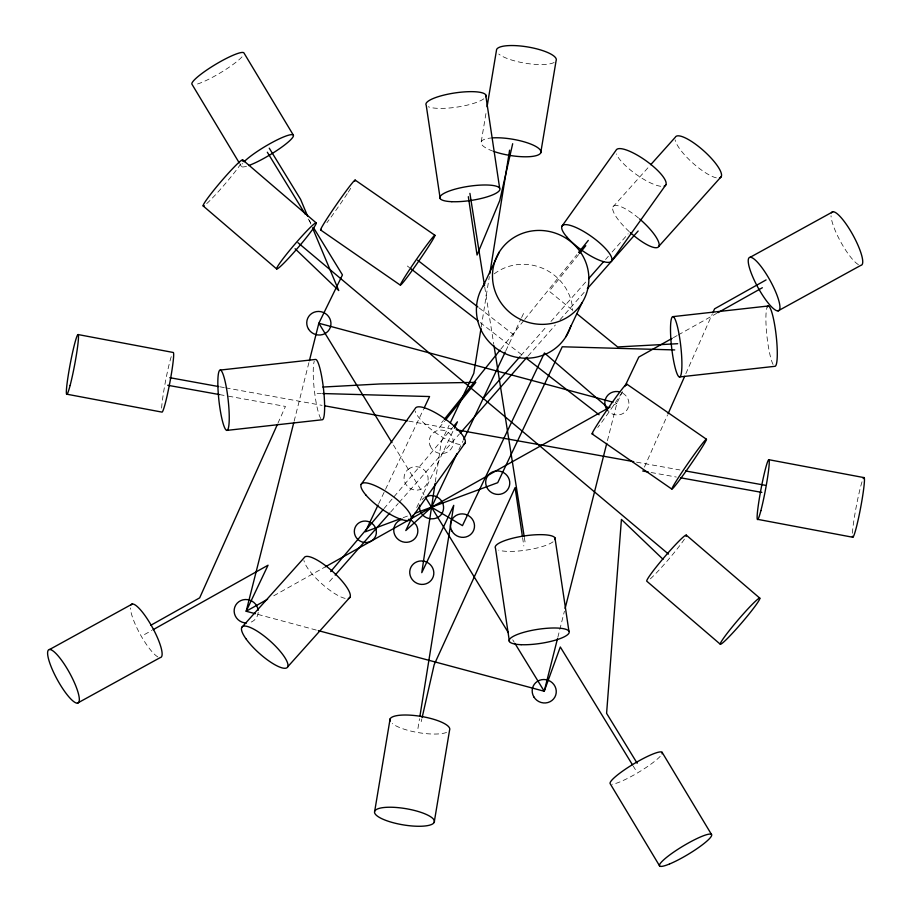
<?xml version="1.0" encoding="UTF-8"?>
<svg xmlns="http://www.w3.org/2000/svg" width="912" height="912" viewBox="0 0 912 912"><rect width="100%" height="100%" fill="white"/><g stroke="black" fill="none" stroke-linecap="round" stroke-linejoin="round"><path stroke-width="0.68" stroke-dasharray="4.56 3.42" d="M435.298 482.038L441.294 441.807L449.126 425.334M481.228 327.055L489.334 276.518M417.935 728.54L419.509 718.713M481.251 141.679L486.142 112.336M421.207 721.631L421.846 718.861M294.131 421.23L309.043 362.11M557.836 637.306L564.425 611.188M607.438 440.678L616.888 403.241L622.36 391.693M644.431 467.104L667.436 415.211M685.835 373.692L712.283 314.013M277.921 423.248L285.456 406.433L226.586 395.854M378.685 503.732L423.521 409.306M416.727 507.539L453.788 429.495M458.873 449.673L463.125 440.724M505.829 350.778L520.991 318.858M521.596 317.593L524.594 311.254M441.659 422.632L443.426 420.432M500.836 349.091L523.807 320.545M524.696 319.451L576.806 254.687M439.174 427.865L444.532 421.207M578.641 254.573L549.184 291.179L573.477 310.969M383.963 508.645L393.14 497.792M394.064 496.698L452.842 427.238M520.866 355.646L547.211 325.721M550.973 321.446L586.735 280.839M605.557 259.475L608.372 256.261M612.134 251.986L628.14 233.825M329.517 581.503L334.214 576.156M390.678 512.042L398.202 503.492M399.148 502.432L459.363 434.032M528.059 356.033L555.34 325.037M560.048 319.702L586.393 289.777M612.932 206.91L649.789 165.745M144.484 634.547L151.905 630.386M673.398 337.657L677.114 335.582M678.346 334.886L716.65 313.386M273.737 595.798L325.493 566.751M613.445 405.167L616.888 403.241L614.278 402.534M403.184 517.674L409.784 515.2M317.125 393.38L321.4 393.505M636.576 462.167L679.93 469.954M219.575 394.6L225.184 395.603M651.111 472.507L676.339 477.044M220.088 386.825L224.284 387.589M225.686 387.839L322.084 405.361M408.701 421.105L452.01 428.971M257.891 614.403L316.943 630.249M478.948 307.789L513.513 334.601M407.345 266.008L409.579 267.752M480.225 322.552L523.967 356.478M308.233 219.04L311.209 223.896M633.19 766L635.425 769.648M393.46 445.079L423.966 494.885M512.726 639.814L514.208 642.242M239.981 164.103L241.429 166.52M309.282 220.145L310.924 224.056M484.728 287.075L493.802 344.417M524.332 537.43L525.209 543.028M522.576 537.613L523.83 545.946M258.21 612.385A12.141 11.651 25.4 0 1 249.569 622.622M622.668 393.118A12.141 11.651 25.4 0 1 626.612 410.468A12.141 11.651 25.4 0 1 608.555 411.46M422.074 499.696A12.141 11.651 25.4 0 1 424.319 497.621M459.956 444.497A30.347 8.402 35.5 0 1 433.325 431.08A30.347 8.402 35.5 0 1 415.177 411.038M660.744 186.287A30.347 8.402 35.5 0 1 635.162 173.656A30.347 8.402 35.5 0 1 616.307 153.911M350.71 188.294A30.347 1.436 -55.3 0 1 348.008 192.523M347.255 193.663A30.347 1.436 -55.3 0 1 326.929 222.665M622.223 392.251A30.347 1.436 -55.3 0 1 597.759 427.511M553.06 541.808A30.347 7.159 -8.5 0 1 526.783 550.027A30.347 7.159 -8.5 0 1 498.693 550.164M483.805 98.804A30.347 7.159 -8.5 0 1 456.217 107.217A30.347 7.159 -8.5 0 1 428.309 106.75M320.876 418.699A30.347 4.617 83.6 0 1 314.412 390.792A30.347 4.617 83.6 0 1 314.264 361.209M858.42 264.628A30.347 7 61.2 0 1 841.24 242.831A30.347 7 61.2 0 1 831.026 215.745M240.802 163.875A30.347 2.326 -49.4 0 1 206.557 203.741M684.422 539.129A30.347 2.326 -49.4 0 1 650.176 579.006M716.342 177.84A30.347 8.197 41.8 0 1 691.649 161.994A30.347 8.197 41.8 0 1 675.142 139.912M629.28 231.659A30.347 8.197 41.8 0 1 613.115 206.591A30.347 8.197 41.8 0 1 638.56 218.059M345.146 598.397A30.347 8.197 41.8 0 1 320.454 582.551A30.347 8.197 41.8 0 1 303.935 560.47M494.27 273.828A48.553 46.603 25.4 0 1 544.475 269.108A48.553 46.603 25.4 0 1 572.759 310.867M554.143 62.461A30.347 8.219 9.5 0 1 526.623 63.418A30.347 8.219 9.5 0 1 498.773 54.059M492.947 151.141A30.347 8.219 9.5 0 1 492.537 137.883M446.538 732.427A30.347 8.219 9.5 0 1 418.79 732.689A30.347 8.219 9.5 0 1 392.251 723.524M852.412 533.246A30.347 2.246 -79.3 0 1 856.847 503.515A30.347 2.246 -79.3 0 1 863.197 478.618M161.629 408.109A30.347 2.246 -79.3 0 1 165.813 379.666A30.347 2.246 -79.3 0 1 172.072 354.255M660.22 756.31A30.347 4.845 -31 0 1 635.926 773.843A30.347 4.845 -31 0 1 611.941 784.24M242.011 56.863A30.347 4.845 -31 0 1 218.857 73.724A30.347 4.845 -31 0 1 194.678 84.691M246.491 166.28A30.347 4.845 -31 0 1 242.524 163.453M773.068 364.469A30.347 4.617 83.6 0 1 766.798 334.727A30.347 4.617 83.6 0 1 767.231 306.991M157.81 656.879A30.347 7 61.2 0 1 140.63 635.071A30.347 7 61.2 0 1 130.416 607.985M409.819 468.187L407.368 470.033A12.141 11.651 25.4 0 0 419.463 489.778L422.347 488.638A12.141 11.651 25.4 0 0 426.383 472.633A12.141 11.651 25.4 0 0 409.819 468.187M430.111 445.82A12.141 11.651 25.4 0 0 450.767 449.365A12.141 11.651 25.4 0 0 443.027 430.247A12.141 11.651 25.4 0 0 430.111 445.82"/><path stroke-width="1.37" d="M435.092 483.406L421.777 572.679L453.743 505.351L419.965 715.909M481 328.457L473.795 373.373L450.323 422.803M489.79 273.714L509.603 150.184M487.065 106.75L496.618 49.465A30.347 8.219 9.5 0 1 530.009 47.367A30.347 8.219 9.5 0 1 556.103 60.659L540.725 152.874M374.718 811.144L390.097 718.93M434.203 822.35A30.347 8.219 9.5 0 0 392.753 807.28A30.347 8.219 9.5 0 0 386.426 820.606A30.347 8.219 9.5 0 0 434.203 822.35L449.582 730.124A30.347 8.219 9.5 0 0 419.577 716.171A30.347 8.219 9.5 0 0 390.165 721.118M512.681 143.72L499.73 200.629L477.056 255.029L468.335 196.696M422.153 717.47L434.158 664.723L515.098 487.612L522.371 536.222M293.778 422.598L246.183 611.257L255.292 613.696M309.385 360.742L318.847 323.247L342.456 274.911L313.443 227.533M557.483 638.685L544.225 691.25L318.311 630.614M565.121 608.429L606.742 443.426M668.006 413.911L684.684 376.291M712.865 312.713L714.586 308.826L766.08 279.927M277.339 424.536L199.682 597.85L150.64 625.37M378.07 505.009L365.347 531.799L400.55 518.666M424.126 408.029L429.575 396.549L322.825 393.539M483.292 285.787L499.366 251.929M413.09 515.212L405.794 530.567L431.536 507.243L457.049 453.515M454.404 428.207L457.436 421.811L453.766 426.155M463.729 439.436L505.248 352.021M565.907 336.733L581.981 302.875A48.553 46.603 25.4 0 0 541.534 230.485A48.553 46.603 25.4 0 0 498.511 298.84A48.553 46.603 25.4 0 0 581.981 302.875M624.8 386.563L638.799 357.071L672.167 338.352M488.171 475.243L486.598 477.842A12.141 11.651 25.4 0 0 498.237 494.429A12.141 11.651 25.4 0 0 508.417 477.614A12.141 11.651 25.4 0 0 488.171 475.243L610.014 407.094M361.118 484.454L415.268 408.451A30.347 8.402 35.5 0 1 447.074 420.329A30.347 8.402 35.5 0 1 463.33 444.361M561.906 226.244L616.056 150.241A30.347 8.402 35.5 0 1 647.862 162.119A30.347 8.402 35.5 0 1 664.118 186.151M410.97 518.962L465.12 442.958M611.758 260.752L665.908 184.748M444.304 419.338L499.958 350.185M578.573 252.499L588.286 240.415M445.421 420.09L475.779 382.379L380.087 383.952L322.848 387.053M579.53 253.468L585.778 245.704M330.68 571.585L383.04 509.728M483.223 398.384L519.92 356.717M588.616 278.707L603.664 261.607M335.16 575.096L389.732 513.114M460.309 432.972L527.113 357.094M587.339 288.705L638.149 231.01M650.735 164.684L675.302 137.245A30.347 8.197 41.8 0 1 704.896 151.882A30.347 8.197 41.8 0 1 719.522 177.954M241.726 627.467L304.106 557.802A30.347 8.197 41.8 0 1 333.689 572.44A30.347 8.197 41.8 0 1 348.316 598.511M658.874 246.297L721.244 176.632M287.668 666.854L350.048 597.189M153.136 629.69L268.048 565.212L246.183 611.257L267.581 599.252M717.881 312.691L762.364 287.736M325.493 566.751L408.314 520.273M409.511 519.612L487.954 475.585M750.131 257.309L832.918 211.755M49.51 649.549L132.308 604.006M778.061 310.889A30.347 7 61.2 0 0 763.629 270.02A30.347 7 61.2 0 0 750.599 271.388A30.347 7 61.2 0 0 778.061 310.889L860.848 265.346A30.347 7 61.2 0 0 852.515 234.27A30.347 7 61.2 0 0 831.448 212.872M77.452 703.141A30.347 7 61.2 0 0 63.019 662.272A30.347 7 61.2 0 0 49.978 663.628A30.347 7 61.2 0 0 77.452 703.141L160.238 657.586A30.347 7 61.2 0 0 151.905 626.521A30.347 7 61.2 0 0 130.826 605.123M415.063 513.228L497.724 482.687L562.259 346.777L674.709 349.934M672.931 316.635L768.326 305.987M220.271 370.067L315.655 359.431A30.347 4.617 83.6 0 1 323.589 389.709A30.347 4.617 83.6 0 1 322.198 419.759L226.803 430.396A30.347 4.617 83.6 0 1 217.865 385.046A30.347 4.617 83.6 0 1 225.937 385.252A30.347 4.617 83.6 0 1 226.803 430.396M679.463 376.964A30.347 4.617 83.6 0 0 678.596 331.82A30.347 4.617 83.6 0 0 670.525 331.615A30.347 4.617 83.6 0 0 679.463 376.964L774.858 366.316A30.347 4.617 83.6 0 0 775.781 332.333A30.347 4.617 83.6 0 0 767.231 306.991M677.673 343.699L617.641 346.948L576.783 313.671M633.783 461.666L456.205 429.734M685.528 470.957L765.225 485.275M167.717 385.274L219.575 394.6M642.698 471.002L648.307 472.006M680.546 477.797L761.839 492.4M169.792 377.682L218.698 386.574M324.877 405.863L407.299 420.842M768.805 459.694L863.972 477.603M78.022 334.544L173.189 352.465A30.347 2.246 -79.3 0 1 169.894 382.322A30.347 2.246 -79.3 0 1 162.017 412.121L66.85 394.201M757.633 519.338L852.8 537.259M612.978 402.192L318.847 323.247L391.978 442.651M408.656 519.259L411.586 520.456L416.089 524.788A12.141 11.651 25.4 0 1 409.18 541.945A12.141 11.651 25.4 0 1 393.745 530.465L394.087 527.432A12.141 11.651 25.4 0 1 402.42 519.202M431.536 507.243L462.464 525.631L544.441 352.978L608.327 408.063M355.167 180.086L434.933 235.296A30.347 1.436 -55.3 0 1 409.727 273.805A30.347 1.436 -55.3 0 1 408.257 271.582A30.347 1.436 -55.3 0 1 434.933 235.296M626.681 384.043L706.447 439.253A30.347 1.436 -55.3 0 1 681.241 477.763A30.347 1.436 -55.3 0 1 679.771 475.54A30.347 1.436 -55.3 0 1 706.447 439.253M320.579 229.949L400.345 285.16M592.093 433.907L671.859 489.117M417.639 260.228L477.842 306.934M410.708 268.618L477.991 320.807M526.201 358.211L599.093 414.755M297.962 242.695L668.485 554.074M686.314 535.15L759.821 598.169A30.347 2.326 -49.4 0 1 731.481 634.262A30.347 2.326 -49.4 0 1 728.859 631.138A30.347 2.326 -49.4 0 1 759.821 598.169M242.695 159.885L316.202 222.916A30.347 2.326 -49.4 0 1 287.861 258.997A30.347 2.326 -49.4 0 1 285.228 255.884A30.347 2.326 -49.4 0 1 316.202 222.916M720.275 644.214L646.768 581.183A30.347 2.326 -49.4 0 1 667.618 553.379A30.347 2.326 -49.4 0 1 686.041 536.393M203.148 205.93L276.655 268.949M663.047 559.295L621.425 519.441L606.594 713.332L637.169 763.253M295.089 248.748L338.751 290.552L312.554 227.966M269.257 148.177L300.561 199.283L307.652 216.235M267.33 152.236L305.258 214.183M632.449 764.792L560.299 646.973L544.225 691.25L514.949 643.45M508.269 632.54L425.323 497.108L430.111 495.547L433.257 495.683A12.141 11.651 25.4 0 1 441.191 500.517L442.73 503.242A12.141 11.651 25.4 0 1 442.605 512.213C438.615 521.664 423.749 520.672 420.341 511.256A12.141 11.651 25.4 0 1 419.611 505.202M293.299 135.033L243.903 52.873A30.347 4.845 -31 0 0 214.799 64.866A30.347 4.845 -31 0 0 192.033 84.36L239.252 162.895M662.112 752.332L711.508 834.48M659.638 865.967L610.242 783.807A30.347 4.845 -31 0 1 636.416 762.295A30.347 4.845 -31 0 1 662.044 753.836M469.908 193.367L484.511 285.673M494.019 345.819L524.104 536.039M554.952 537.829L568.917 631.161M485.686 94.825L499.651 188.157M509.432 641.569L495.478 548.226A30.347 7.159 -8.5 0 1 524.947 535.834A30.347 7.159 -8.5 0 1 555.02 539.699M440.177 198.565L426.212 105.233A30.347 7.159 -8.5 0 1 455.681 92.83A30.347 7.159 -8.5 0 1 485.765 96.706M607.837 410.708A12.141 11.651 25.4 0 1 619.738 391.921M246.457 622.999A12.141 11.651 25.4 0 1 234.156 611.485A12.141 11.651 25.4 0 1 245.214 599.526A12.141 11.651 25.4 0 1 258.164 610.345M321.389 229.436A30.347 1.436 -55.3 0 1 337.03 203.729A30.347 1.436 -55.3 0 1 354.802 181.271M592.903 433.394A30.347 1.436 -55.3 0 1 608.543 407.687A30.347 1.436 -55.3 0 1 626.316 385.229M204.208 205.61A30.347 2.326 -49.4 0 1 221.399 181.112A30.347 2.326 -49.4 0 1 242.41 161.139M639.551 218.903A30.347 8.197 41.8 0 1 658.692 246.616A30.347 8.197 41.8 0 1 630.26 232.56M570.935 325.641A48.553 46.603 25.4 0 1 504.097 353.104A48.553 46.603 25.4 0 1 484.796 283.541M492.537 137.883A30.347 8.219 9.5 0 1 532.608 144.848A30.347 8.219 9.5 0 1 533.828 156.18A30.347 8.219 9.5 0 1 494.008 151.517M863.197 478.618A30.347 2.246 -79.3 0 1 860.677 507.46A30.347 2.246 -79.3 0 1 852.401 536.233M244.04 161.789A30.347 4.845 -31 0 1 281.614 137.792A30.347 4.845 -31 0 1 287.588 142.591A30.347 4.845 -31 0 1 248.725 165.539M424.627 561.37L421.504 560.937A12.141 11.651 25.4 0 0 410.97 577.547A12.141 11.651 25.4 0 0 431.182 580.317A12.141 11.651 25.4 0 0 424.627 561.37M375.949 529.12L374.786 526.509A11.126 10.67 25.4 0 0 356.17 525.551A11.126 10.67 25.4 0 0 363.683 542.378A11.126 10.67 25.4 0 0 375.949 529.12M533.93 697.03A12.141 11.651 25.4 0 0 554.792 697.213A12.141 11.651 25.4 0 0 543.951 679.508A12.141 11.651 25.4 0 0 533.93 697.03M308.495 329.05A12.209 11.719 25.4 0 0 329.471 329.243A12.209 11.719 25.4 0 0 318.573 311.437A12.209 11.719 25.4 0 0 308.495 329.05M452.021 531.16A12.141 11.651 25.4 0 0 472.895 531.821A12.141 11.651 25.4 0 0 462.475 513.889A12.141 11.651 25.4 0 0 452.021 531.16M365.837 494.954A30.347 8.402 35.5 0 0 409.169 520.364A30.347 8.402 35.5 0 0 383.12 489.812A30.347 8.402 35.5 0 0 365.837 494.954M566.626 236.732A30.347 8.402 35.5 0 0 609.957 262.154A30.347 8.402 35.5 0 0 583.908 231.602A30.347 8.402 35.5 0 0 566.626 236.732M521.105 644.693A30.347 7.159 -8.5 0 0 568.985 633.042A30.347 7.159 -8.5 0 0 527.432 631.366A30.347 7.159 -8.5 0 0 521.105 644.693M451.839 201.689A30.347 7.159 -8.5 0 0 499.719 190.038A30.347 7.159 -8.5 0 0 458.166 188.362A30.347 7.159 -8.5 0 0 451.839 201.689M245.875 638.674A30.347 8.197 41.8 0 0 285.946 668.177A30.347 8.197 41.8 0 0 262.28 634.627A30.347 8.197 41.8 0 0 245.875 638.674M760.882 510.629A30.347 2.246 -79.3 0 0 769.204 460.708A30.347 2.246 -79.3 0 0 759.559 497.211A30.347 2.246 -79.3 0 0 760.882 510.629M70.099 385.48A30.347 2.246 -79.3 0 0 78.421 335.57A30.347 2.246 -79.3 0 0 68.776 372.073A30.347 2.246 -79.3 0 0 70.099 385.48M669.476 864.006A30.347 4.845 -31 0 0 711.451 835.996A30.347 4.845 -31 0 0 675.803 850.679A30.347 4.845 -31 0 0 669.476 864.006"/></g></svg>
